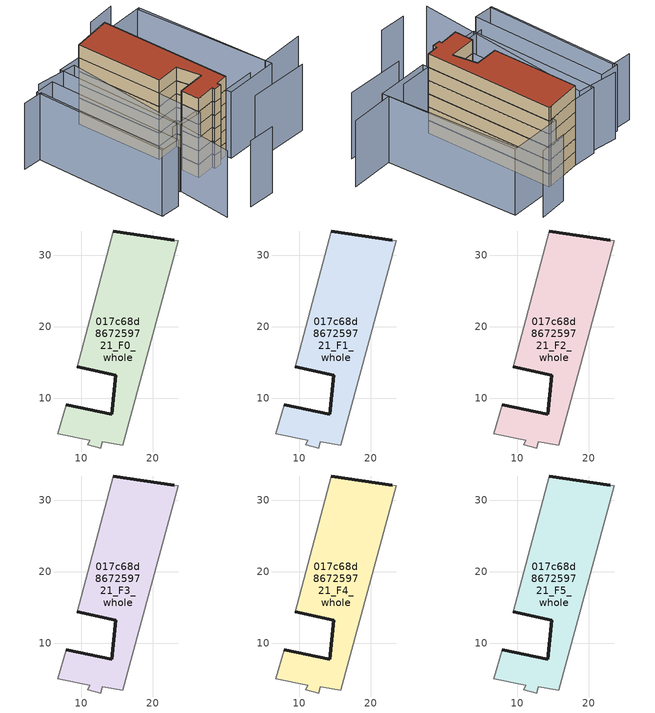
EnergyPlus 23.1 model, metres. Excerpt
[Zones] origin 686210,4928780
017c68d867259721_F0_whole
 floor ground (EU_floor_Construction): 15.76,3.41 23.53,31.98 22.95,32.08 14.48,33.36 9.44,14.42 14.83,13.21 14.23,7.75 7.9,9.11 6.69,5.01 11.15,4.13 10.89,3.47 12.69,3.04 12.93,3.92 z0
 wall outside (EU_wall_Construction): 7.9,9.11 14.23,7.75 14.83,13.21 9.44,14.42 / 14.48,33.36 22.95,32.08 z0:3
 wall adiabatic (EU_wall_Construction): 22.95,32.08 23.53,31.98 15.76,3.41 12.93,3.92 12.69,3.04 10.89,3.47 11.15,4.13 6.69,5.01 7.9,9.11 / 9.44,14.42 14.48,33.36 z0:3
017c68d867259721_F1_whole
 floor to 017c68d867259721_F0_whole (EU_floor_Construction): 15.75,3.41 23.53,31.98 22.95,32.08 14.48,33.36 9.44,14.42 14.83,13.21 14.23,7.75 7.9,9.11 6.69,5.01 11.15,4.13 10.89,3.47 12.69,3.04 12.93,3.92 z3
 wall outside (EU_wall_Construction): 7.9,9.11 14.23,7.75 14.83,13.21 9.44,14.42 / 14.48,33.36 22.95,32.08 z3:6
 wall adiabatic (EU_wall_Construction): 22.95,32.08 23.53,31.98 15.76,3.41 12.93,3.92 12.69,3.04 10.89,3.47 11.15,4.13 6.69,5.01 7.9,9.11 / 9.44,14.42 14.48,33.36 z3:6
017c68d867259721_F2_whole
 floor to 017c68d867259721_F1_whole (EU_floor_Construction): 15.75,3.41 23.53,31.98 22.95,32.08 14.48,33.36 9.44,14.42 14.83,13.21 14.23,7.75 7.9,9.11 6.69,5.01 11.15,4.13 10.89,3.47 12.69,3.04 12.93,3.92 z6
 wall outside (EU_wall_Construction): 7.9,9.11 14.23,7.75 14.83,13.21 9.44,14.42 / 14.48,33.36 22.95,32.08 z6:9
 wall adiabatic (EU_wall_Construction): 22.95,32.08 23.53,31.98 15.76,3.41 12.93,3.92 12.69,3.04 10.89,3.47 11.15,4.13 6.69,5.01 7.9,9.11 / 9.44,14.42 14.48,33.36 z6:9
017c68d867259721_F3_whole
 floor to 017c68d867259721_F2_whole (EU_floor_Construction): 15.75,3.41 23.53,31.98 22.95,32.08 14.48,33.36 9.44,14.42 14.83,13.21 14.23,7.75 7.9,9.11 6.69,5.01 11.15,4.13 10.89,3.47 12.69,3.04 12.93,3.92 z9
 wall outside (EU_wall_Construction): 7.9,9.11 14.23,7.75 14.83,13.21 9.44,14.42 / 14.48,33.36 22.95,32.08 z9:12
 wall adiabatic (EU_wall_Construction): 22.95,32.08 23.53,31.98 15.76,3.41 12.93,3.92 12.69,3.04 10.89,3.47 11.15,4.13 6.69,5.01 7.9,9.11 / 9.44,14.42 14.48,33.36 z9:12
017c68d867259721_F4_whole
 floor to 017c68d867259721_F3_whole (EU_floor_Construction): 15.75,3.41 23.53,31.98 22.95,32.08 14.48,33.36 9.44,14.42 14.83,13.21 14.23,7.75 7.9,9.11 6.69,5.01 11.15,4.13 10.89,3.47 12.69,3.04 12.93,3.92 z12
 wall outside (EU_wall_Construction): 7.9,9.11 14.23,7.75 14.83,13.21 9.44,14.42 / 14.48,33.36 22.95,32.08 z12:15
 wall adiabatic (EU_wall_Construction): 22.95,32.08 23.53,31.98 15.76,3.41 12.93,3.92 12.69,3.04 10.89,3.47 11.15,4.13 6.69,5.01 7.9,9.11 / 9.44,14.42 14.48,33.36 z12:15
017c68d867259721_F5_whole
 floor to 017c68d867259721_F4_whole (EU_floor_Construction): 15.75,3.41 23.53,31.98 22.95,32.08 14.48,33.36 9.44,14.42 14.83,13.21 14.23,7.75 7.9,9.11 6.69,5.01 11.15,4.13 10.89,3.47 12.69,3.04 12.93,3.92 z15
 wall outside (EU_wall_Construction): 7.9,9.11 14.23,7.75 14.83,13.21 9.44,14.42 / 14.48,33.36 22.95,32.08 z15:18
 wall adiabatic (EU_wall_Construction): 22.95,32.08 23.53,31.98 15.76,3.41 12.93,3.92 12.69,3.04 10.89,3.47 11.15,4.13 6.69,5.01 7.9,9.11 / 9.44,14.42 14.48,33.36 z15:18
 roof outside (EU_roof_Construction): 23.53,31.98 15.76,3.41 12.93,3.92 12.69,3.04 10.89,3.47 11.15,4.13 6.69,5.01 7.9,9.11 14.23,7.75 14.83,13.21 9.44,14.42 14.48,33.36 22.95,32.08 z18
shading: 16.16,-2.53 29.77,-6.23 / 1.53,-8.08 7.61,-9.87 / -0.16,7.36 23.09,1.58 / 3,36.58 11.77,33.11 / 11.77,33.11 -3.49,-5.42 / 38.29,-1.62 28.05,0.61 / 28.05,0.61 34.48,30.13 / -4,36.31 0.64,34.95 / 0.64,34.95 -7.94,5.74 / 33.39,35.15 26.75,36.27 / 14.97,33.22 6.57,4.61 / 6.57,4.61 0.96,6.25 / 0.96,6.25 9.36,34.87 / 9.36,34.87 14.97,33.22 / 4.86,34.52 -3.82,4.58 / -3.82,4.58 -8.32,5.89 / -8.32,5.89 0.36,35.82 / 0.36,35.82 4.86,34.52 / 35.07,30 27.71,-0.82 / 27.71,-0.82 15.4,2.12 / 15.4,2.12 22.77,32.94 / 22.77,32.94 35.07,30 z0:15
[Building]
EU S2 Campaign: North Axis=0; Terrain=City; Solar Distribution=FullExterior
[Site:Location]
Bologna: Latitude=44.5; Longitude=11.25; Time Zone=1; Elevation=37
[SizingPeriod:WeatherFileDays]
AnnualSizingPeriod: Begin Month=1; Begin Day of Month=1; End Month=12; End Day of Month=31; Day of Week for Start Day=Monday; Use Weather File Daylight Saving Period=No; Use Weather File Rain and Snow Indicators=No
[MATERIAL]
EU_InternalMass_Material: Roughness=MediumRough; Thickness=0.1; Conductivity=1; Density=1800; Specific Heat=900; Thermal Absorptance=0.9; Solar Absorptance=0.7; Visible Absorptance=0.7
[MATERIAL:NOMASS] Roughness=MediumRough; Thermal Absorptance=0.9; Solar Absorptance=0.7; Visible Absorptance=0.7
Name | Thermal Resistance
EU_wall_NoMass | 0.905828
EU_roof_NoMass | 0.37593
EU_floor_NoMass | 0.67114
[CONSTRUCTION]
EU_wall_Construction: EU_wall_NoMass
EU_roof_Construction: EU_roof_NoMass
EU_floor_Construction: EU_floor_NoMass
EU_InternalMass_Construction: EU_InternalMass_Material
[ZONE] Type=1; Multiplier=1; Ceiling Height=autocalculate; Floor Area=autocalculate; Part of Total Floor Area=Yes
Name | Volume
017c68d867259721_F0_whole | 707.593
017c68d867259721_F1_whole; 017c68d867259721_F2_whole; 017c68d867259721_F3_whole; 017c68d867259721_F4_whole; 017c68d867259721_F5_whole | 707.596
[INTERNALMASS] Construction=EU_InternalMass_Construction; Surface Area=235.865
Name | Zone or ZoneList
017c68d867259721_F0_whole_EU_InternalMass | 017c68d867259721_F0_whole
017c68d867259721_F1_whole_EU_InternalMass | 017c68d867259721_F1_whole
017c68d867259721_F2_whole_EU_InternalMass | 017c68d867259721_F2_whole
017c68d867259721_F3_whole_EU_InternalMass | 017c68d867259721_F3_whole
017c68d867259721_F4_whole_EU_InternalMass | 017c68d867259721_F4_whole
017c68d867259721_F5_whole_EU_InternalMass | 017c68d867259721_F5_whole
[OTHEREQUIPMENT] Fuel Type=Electricity; Design Level Calculation Method=Watts/Area; Power per Zone Floor Area=1; Fraction Latent=0; Fraction Radiant=0; Fraction Lost=0; Carbon Dioxide Generation Rate=0; EndUse Subcategory=EU_Step8_InternalGains
Name | Zone or ZoneList or Space or SpaceList | Schedule
EU_Step8_InternalGain_017c68d867259721_F0_whole_f000 | 017c68d867259721_F0_whole | EU_Step8_GainSchedule_017c68d867259721_F0_whole_f000
EU_Step8_InternalGain_017c68d867259721_F1_whole_f000 | 017c68d867259721_F1_whole | EU_Step8_GainSchedule_017c68d867259721_F1_whole_f000
EU_Step8_InternalGain_017c68d867259721_F2_whole_f000 | 017c68d867259721_F2_whole | EU_Step8_GainSchedule_017c68d867259721_F2_whole_f000
EU_Step8_InternalGain_017c68d867259721_F3_whole_f000 | 017c68d867259721_F3_whole | EU_Step8_GainSchedule_017c68d867259721_F3_whole_f000
EU_Step8_InternalGain_017c68d867259721_F4_whole_f000 | 017c68d867259721_F4_whole | EU_Step8_GainSchedule_017c68d867259721_F4_whole_f000
EU_Step8_InternalGain_017c68d867259721_F5_whole_f000 | 017c68d867259721_F5_whole | EU_Step8_GainSchedule_017c68d867259721_F5_whole_f000
[ZONEVENTILATION:DESIGNFLOWRATE] Schedule=EU_AlwaysOn; Design Flow Rate Calculation Method=AirChanges/Hour; Air Changes per Hour=0.73129; Ventilation Type=Natural; Fan Pressure Rise=0; Fan Total Efficiency=1; Constant Term Coefficient=1; Temperature Term Coefficient=0; Velocity Term Coefficient=0; Velocity Squared Term Coefficient=0; Minimum Indoor Temperature=-100; Maximum Indoor Temperature=100; Delta Temperature=-100; Minimum Outdoor Temperature=-100; Maximum Outdoor Temperature=100; Maximum Wind Speed=40
Name | Zone or ZoneList or Space or SpaceList
EU_ConstantAir_017c68d867259721_F0_whole | 017c68d867259721_F0_whole
EU_ConstantAir_017c68d867259721_F1_whole | 017c68d867259721_F1_whole
EU_ConstantAir_017c68d867259721_F2_whole | 017c68d867259721_F2_whole
EU_ConstantAir_017c68d867259721_F3_whole | 017c68d867259721_F3_whole
EU_ConstantAir_017c68d867259721_F4_whole | 017c68d867259721_F4_whole
EU_ConstantAir_017c68d867259721_F5_whole | 017c68d867259721_F5_whole
[HVACTEMPLATE:THERMOSTAT] Constant Heating Setpoint=20; Constant Cooling Setpoint=50
EU_HeatOnly_017c68d867259721_F0_whole; EU_HeatOnly_017c68d867259721_F1_whole; EU_HeatOnly_017c68d867259721_F2_whole; EU_HeatOnly_017c68d867259721_F3_whole; EU_HeatOnly_017c68d867259721_F4_whole; EU_HeatOnly_017c68d867259721_F5_whole
[HVACTEMPLATE:ZONE:IDEALLOADSAIRSYSTEM] System Availability Schedule=EU_AlwaysOn; Maximum Heating Supply Air Temperature=50; Minimum Cooling Supply Air Temperature=13; Maximum Heating Supply Air Humidity Ratio=0.0156; Minimum Cooling Supply Air Humidity Ratio=0.0077; Heating Limit=NoLimit; Cooling Limit=NoLimit; Heating Availability Schedule=EU_AlwaysOn; Cooling Availability Schedule=EU_CoolingOff; Dehumidification Control Type=ConstantSensibleHeatRatio; Cooling Sensible Heat Ratio=0.7; Dehumidification Setpoint=60; Humidification Control Type=None; Humidification Setpoint=30; Outdoor Air Method=None; Outdoor Air Flow Rate per Person=0.00944; Outdoor Air Flow Rate per Zone Floor Area=0; Outdoor Air Flow Rate per Zone=0; Demand Controlled Ventilation Type=None; Outdoor Air Economizer Type=NoEconomizer; Heat Recovery Type=None; Sensible Heat Recovery Effectiveness=0.7; Latent Heat Recovery Effectiveness=0.65
Name | Template Thermostat
017c68d867259721_F0_whole | EU_HeatOnly_017c68d867259721_F0_whole
017c68d867259721_F1_whole | EU_HeatOnly_017c68d867259721_F1_whole
017c68d867259721_F2_whole | EU_HeatOnly_017c68d867259721_F2_whole
017c68d867259721_F3_whole | EU_HeatOnly_017c68d867259721_F3_whole
017c68d867259721_F4_whole | EU_HeatOnly_017c68d867259721_F4_whole
017c68d867259721_F5_whole | EU_HeatOnly_017c68d867259721_F5_whole
[SIZING:ZONE] Zone Cooling Design Supply Air Temperature Input Method=SupplyAirTemperature; Zone Cooling Design Supply Air Temperature=13; Zone Heating Design Supply Air Temperature Input Method=SupplyAirTemperature; Zone Heating Design Supply Air Temperature=50; Zone Cooling Design Supply Air Humidity Ratio=0.008; Zone Heating Design Supply Air Humidity Ratio=0.008; Cooling Design Air Flow Method=DesignDay; Cooling Design Air Flow Rate=0; Cooling Minimum Air Flow per Zone Floor Area=0.000762; Cooling Minimum Air Flow=0; Cooling Minimum Air Flow Fraction=0.2; Heating Design Air Flow Method=DesignDay; Heating Design Air Flow Rate=0; Heating Maximum Air Flow per Zone Floor Area=0.002032; Heating Maximum Air Flow=0.141576; Heating Maximum Air Flow Fraction=0.3; Account for Dedicated Outdoor Air System=No; Dedicated Outdoor Air System Control Strategy=NeutralSupplyAir; Dedicated Outdoor Air Low Setpoint Temperature for Design=autosize; Dedicated Outdoor Air High Setpoint Temperature for Design=autosize; Zone Load Sizing Method=Sensible Load Only No Latent Load; Zone Latent Cooling Design Supply Air Humidity Ratio Input Method=HumidityRatioDifference; Zone Cooling Design Supply Air Humidity Ratio Difference=0.005; Zone Latent Heating Design Supply Air Humidity Ratio Input Method=HumidityRatioDifference; Zone Humidification Design Supply Air Humidity Ratio Difference=0.005
017c68d867259721_F0_whole; 017c68d867259721_F1_whole; 017c68d867259721_F2_whole; 017c68d867259721_F3_whole; 017c68d867259721_F4_whole; 017c68d867259721_F5_whole
[SCHEDULE:CONSTANT]
Name | Hourly Value
EU_AlwaysOn | 1
EU_CoolingOff | 0
[SCHEDULE:FILE] Column Number=1; Rows to Skip at Top=0; Number of Hours of Data=8760; Column Separator=Comma; Interpolate to Timestep=No; Minutes per Item=60; Adjust Schedule for Daylight Savings=Yes
Name | File
EU_Step8_GainSchedule_017c68d867259721_F0_whole_f000 | ../../schedules/017c68d867259721/017c68d867259721_F0_whole_f000_gain.csv
EU_Step8_GainSchedule_017c68d867259721_F1_whole_f000 | ../../schedules/017c68d867259721/017c68d867259721_F1_whole_f000_gain.csv
EU_Step8_GainSchedule_017c68d867259721_F2_whole_f000 | ../../schedules/017c68d867259721/017c68d867259721_F2_whole_f000_gain.csv
EU_Step8_GainSchedule_017c68d867259721_F3_whole_f000 | ../../schedules/017c68d867259721/017c68d867259721_F3_whole_f000_gain.csv
EU_Step8_GainSchedule_017c68d867259721_F4_whole_f000 | ../../schedules/017c68d867259721/017c68d867259721_F4_whole_f000_gain.csv
EU_Step8_GainSchedule_017c68d867259721_F5_whole_f000 | ../../schedules/017c68d867259721/017c68d867259721_F5_whole_f000_gain.csv
